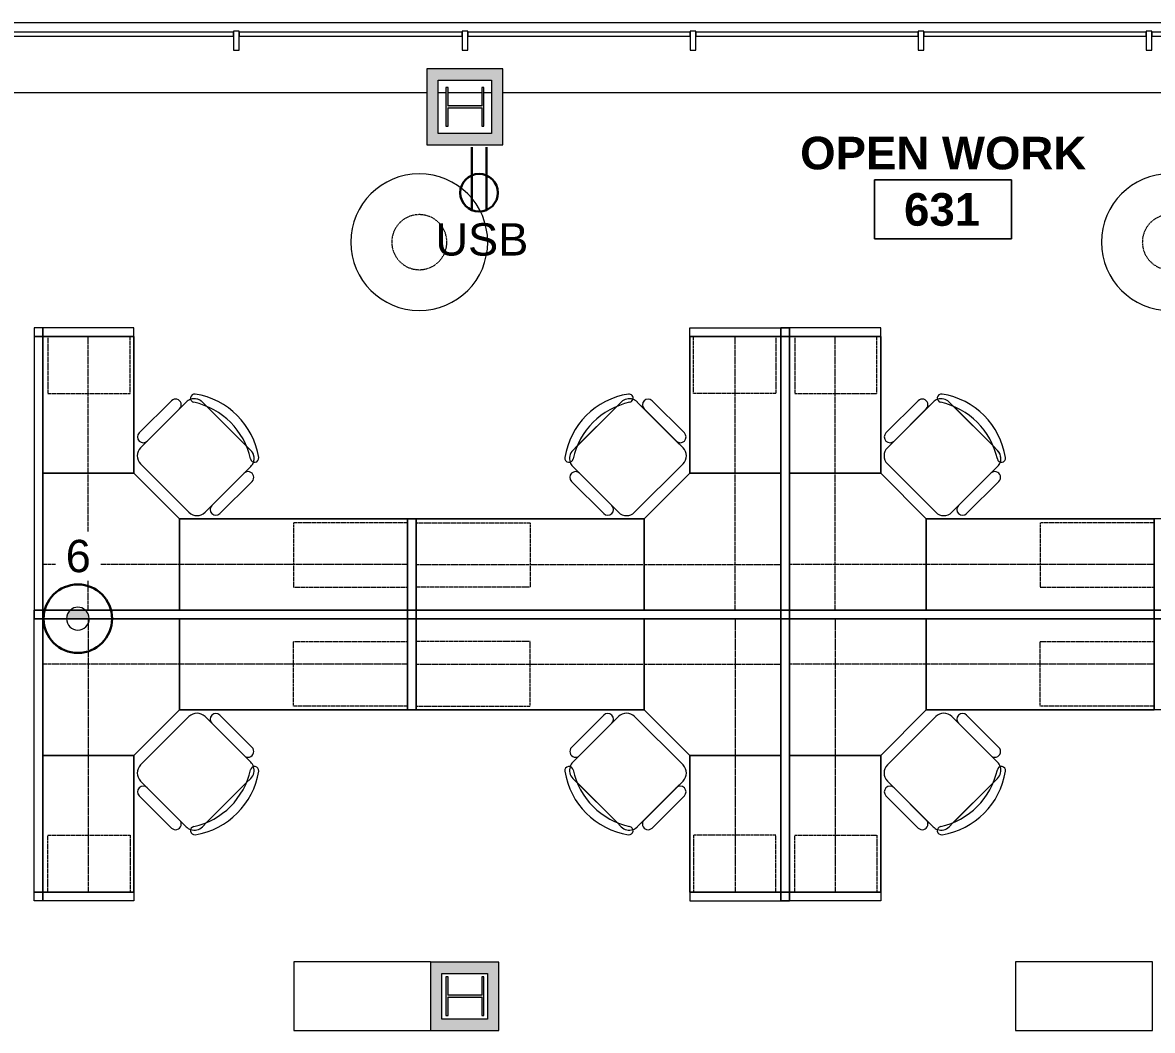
# Model space of a CAD drawing. Header units: inches. Extents: x -1180 to 2011, y -268 to 2143.
# Drawn here: x -893.9 to -596.6, y 1877.4 to 2142.6 of the extents above; entities that cross this region are included whole.
import ezdxf

# ---------------------------------------------------------------- set-up
doc = ezdxf.new("R2010")
doc.units = ezdxf.units.IN
doc.header["$MEASUREMENT"] = 0
for name, pattern in [('Hidden', [0.28125, 0.1875, -0.09375]), ('Hidden2', [0.140625, 0.09375, -0.046875]), ('Steelcase Hidden Line', [0.117188, 0.078125, -0.039062])]:
    doc.linetypes.add(name, pattern=pattern)
for name, color, linetype, lineweight in [('A-ANNO-NOTE', 131, 'Continuous', 13), ('A-AREA-IDEN', 2, 'Continuous', 9), ('A-DETL-GENF', 92, 'Continuous', 9), ('A-GLAZ-CURT', 52, 'Continuous', 9), ('A-GLAZ-CWMG', 51, 'Continuous', 13), ('A-WALL', 113, 'Continuous', 13), ('A-WALL-PATT', 111, 'Continuous', 13), ('E-ELEC-FIXT', 91, 'Continuous', 9), ('I-FURN', 30, 'Continuous', 9), ('I-FURN-PNLS', 30, 'Continuous', 9), ('I-WALL', 2, 'Continuous', 13), ('S-COLS', 52, 'Continuous', 13)]:
    doc.layers.add(name, color=color, linetype=linetype, lineweight=lineweight)
doc.styles.add('Swis721 Lt BT', font='swissl.ttf', dxfattribs={"height": 8.514638})
doc.styles.add('Swis721 Lt BT_B', font='', dxfattribs={"height": 8.583975})
doc.styles.get('Swis721 Lt BT_B').set_extended_font_data('Swis721 Lt BT', bold=True)

# ---------------------------------------------------------------- blocks, each defined once
blk = doc.blocks.new('HP-Bearing Pile-Column - HP10X57-5580024-6TH FLOOR POWER _ SIGNAL')
at = {"layer": 'S-COLS', "lineweight": 9}
blk.add_hatch(color=7, dxfattribs=at).paths.add_polyline_path([(-5.1, 5), (-5.1, 4.435), (-0.2825, 4.435), (-0.2825, -4.435), (-5.1, -4.435), (-5.1, -5), (5.1, -5), (5.1, -4.435), (0.2825, -4.435), (0.2825, 4.435), (5.1, 4.435), (5.1, 5), (-4.9623, 5)], flags=0)
at = {"layer": 'S-COLS', "color": 8, "lineweight": 20}
for p, q in [((5.1, 5), (-5.1, 5)), ((-5.1, 5), (-5.1, 4.435)), ((-5.1, 4.435), (-0.2825, 4.435)), ((-0.2825, 4.435), (-0.2825, -4.435)), ((0.2825, -4.435), (0.2825, 4.435)), ((0.2825, 4.435), (5.1, 4.435)), ((5.1, 4.435), (5.1, 5)), ((-0.2825, -4.435), (-5.1, -4.435)), ((-5.1, -4.435), (-5.1, -5)), ((-5.1, -5), (5.1, -5)), ((5.1, -4.435), (0.2825, -4.435)), ((5.1, -5), (5.1, -4.435))]:
    blk.add_line(p, q, dxfattribs=at)
blk = doc.blocks.new('System Panel - Glazed-4980337-6TH FLOOR POWER _ SIGNAL')
at = {"layer": 'A-GLAZ-CURT', "lineweight": 13}
for p, q in [((29.25, 1.75), (-29.25, 1.75)), ((-29.25, 1.75), (-29.25, 0.75)), ((-29.25, 0.75), (29.25, 0.75)), ((29.25, 0.75), (29.25, 1.75))]:
    blk.add_line(p, q, dxfattribs=at)
blk = doc.blocks.new('System Panel - Glazed-4980338-6TH FLOOR POWER _ SIGNAL')
at = {"layer": 'A-GLAZ-CURT', "lineweight": 13}
for p, q in [((29.34, 1.75), (-29.34, 1.75)), ((-29.34, 1.75), (-29.34, 0.75)), ((-29.34, 0.75), (29.34, 0.75)), ((29.34, 0.75), (29.34, 1.75))]:
    blk.add_line(p, q, dxfattribs=at)
blk = doc.blocks.new('Rectangular Mullion - 1_5_ x 2_5_ rectangular-4980335-6TH FLOOR POWER _ SIGNAL')
at = {"layer": 'A-GLAZ-CWMG', "lineweight": 20}
for p, q in [((-0.75, 3), (0.75, 3)), ((-0.75, -2), (-0.75, 3)), ((0.75, 3), (0.75, -2)), ((0.75, -2), (-0.75, -2))]:
    blk.add_line(p, q, dxfattribs=at)
blk = doc.blocks.new('F-Workstation - Generic Typical - F-Workstation - Generic Typical-V93-6TH FLOOR POWER _ SIGNAL')
at = {"layer": 'I-FURN'}
for p, q in [((25.76, -38.49), (38.49, -25.76)), ((38.49, -25.76), (25.76, -38.49)), ((25.76, -38.49), (38.49, -25.76)), ((42.73, -25.76), (54.75, -37.78)), ((44.5, -27.53), (42.73, -25.76)), ((42.73, -25.76), (44.5, -27.53)), ((46.62, -25.4), (55.1, -33.89)), ((55.1, -33.89), (46.62, -25.4)), ((46.62, -25.4), (55.1, -33.89)), ((44.5, -27.53), (52.98, -36.01)), ((52.98, -36.01), (44.5, -27.53)), ((52.98, -36.01), (44.5, -27.53)), ((44.5, -27.53), (52.98, -36.01)), ((54.75, -37.78), (52.98, -36.01)), ((52.98, -36.01), (54.75, -37.78)), ((37.78, -54.75), (25.76, -42.73)), ((25.76, -42.73), (27.53, -44.5)), ((27.53, -44.5), (25.76, -42.73)), ((36.01, -52.98), (27.53, -44.5)), ((27.53, -44.5), (36.01, -52.98)), ((27.53, -44.5), (36.01, -52.98)), ((36.01, -52.98), (27.53, -44.5)), ((53.65, -43.12), (43.12, -53.65)), ((43.2, -53.57), (53.57, -43.2)), ((53.57, -43.2), (43.2, -53.57)), ((53.57, -43.2), (54.75, -42.02)), ((54.75, -42.02), (53.57, -43.2)), ((33.89, -55.1), (25.4, -46.62)), ((25.4, -46.62), (33.89, -55.1)), ((33.89, -55.1), (25.4, -46.62)), ((36.01, -52.98), (37.78, -54.75)), ((37.78, -54.75), (36.01, -52.98)), ((42.02, -54.75), (43.2, -53.57)), ((43.2, -53.57), (42.02, -54.75))]:
    blk.add_line(p, q, dxfattribs=at)
for centre, radius, start, end in [((40.61, -27.88), 3, 45, 135), ((40.61, -27.88), 3, 45, 135), ((40.61, -27.88), 3, 45, 135), ((45.56, -26.46), 1.5, 45, 225), ((45.56, -26.46), 1.5, 45, 225), ((45.56, -26.46), 1.5, 45, 225), ((54.04, -34.95), 1.5, 225, 45), ((54.04, -34.95), 1.5, 225, 45), ((54.04, -34.95), 1.5, 225, 45), ((27.88, -40.61), 3, 135, 225), ((27.88, -40.61), 3, 135, 225), ((27.88, -40.61), 3, 135, 225), ((52.63, -39.9), 3, 18.7164, 45), ((52.63, -39.9), 3, 18.6047, 45), ((52.63, -39.9), 3, 18.6047, 45), ((35.53, -35.53), 19.64, 282.5758, 347.4242), ((35.53, -35.53), 19.64, 282.5758, 347.4242), ((35.53, -35.53), 19.64, 282.5758, 347.4242), ((37.07, -37.07), 20, 278.8255, 351.1745), ((37.07, -37.07), 20, 278.8255, 351.1745), ((37.07, -37.07), 20, 278.8255, 351.1745), ((55.77, -39.97), 1.08, 351.1745, 171.1745), ((55.77, -39.97), 1.08, 351.1745, 171.1745), ((55.77, -39.97), 1.08, 351.1745, 171.1745), ((52.63, -39.9), 3, 315, 18.6047), ((52.63, -39.9), 3, 315, 18.6047), ((26.46, -45.56), 1.5, 45, 225), ((26.46, -45.56), 1.5, 45, 225), ((26.46, -45.56), 1.5, 45, 225), ((34.95, -54.04), 1.5, 225, 45), ((34.95, -54.04), 1.5, 225, 45), ((34.95, -54.04), 1.5, 225, 45), ((39.9, -52.63), 3, 225, 251.2836), ((39.9, -52.63), 3, 225, 251.3953), ((39.9, -52.63), 3, 225, 251.3953), ((39.97, -55.77), 1.08, 98.8255, 278.8255), ((39.97, -55.77), 1.08, 98.8255, 278.8255), ((39.97, -55.77), 1.08, 98.8255, 278.8255), ((39.9, -52.63), 3, 251.3953, 315), ((39.9, -52.63), 3, 251.3953, 315)]:
    blk.add_arc(centre, radius, start, end, dxfattribs=at)
at = {"layer": 'I-FURN-PNLS'}
for p, q in [((-2.25, 2.25), (-2.25, 0)), ((0, 2.25), (-2.25, 2.25)), ((-2.25, 0), (0, 0)), ((0, 0), (-2.25, 0)), ((-2.25, 0), (-2.25, -96)), ((0, 0), (0, 2.25)), ((72, 2.25), (0, 2.25)), ((0, 2.25), (0, 0)), ((0, 0), (72, 0)), ((0, -96), (0, 0)), ((0, 0), (0, -36)), ((36, 0), (0, 0)), ((0, 0), (0, -36)), ((36, 0), (0, 0)), ((0, 0), (36, 0)), ((0, -36), (0, 0)), ((72, 0), (36, 0)), ((36, 0), (36, -24)), ((36, -24), (36, 0)), ((36, -24), (36, 0)), ((36, 0), (36, -24)), ((72, 0), (36, 0)), ((36, 0), (36, -24)), ((36, -24), (36, 0)), ((36, 0), (72, 0)), ((72, 2.25), (72, 0)), ((74.25, 2.25), (72, 2.25)), ((72, 0), (72, 2.25)), ((72, -24), (72, 0)), ((72, 0), (74.25, 0)), ((74.25, 0), (72, 0)), ((72, 0), (72, -24)), ((72, -24), (72, 0)), ((72, 0), (72, -24)), ((74.25, 0), (74.25, 2.25)), ((74.25, -24), (74.25, 0)), ((24, -36), (36, -24)), ((24, -36), (36, -24)), ((36, -24), (24, -36)), ((36, -24), (72, -24)), ((36, -24), (72, -24)), ((72, -24), (36, -24)), ((57, -24), (72, -24)), ((72, -24), (74.25, -24)), ((24, -36), (0, -36)), ((0, -36), (0, -96)), ((0, -36), (24, -36)), ((0, -36), (24, -36)), ((24, -36), (0, -36)), ((24, -36), (0, -36)), ((0, -36), (0, -96)), ((0, -96), (0, -36)), ((0, -36), (24, -36)), ((24, -96), (24, -36)), ((24, -96), (24, -36)), ((24, -36), (24, -96)), ((24, -96), (24, -66)), ((-2.25, -96), (-2.25, -98.25)), ((0, -96), (-2.25, -96)), ((-2.25, -96), (0, -96)), ((0, -96), (24, -96)), ((0, -98.25), (0, -96)), ((24, -96), (0, -96)), ((0, -96), (0, -98.25)), ((0, -96), (24, -96)), ((24, -96), (0, -96)), ((24, -98.25), (24, -96)), ((-2.25, -98.25), (0, -98.25)), ((0, -98.25), (24, -98.25))]:
    blk.add_line(p, q, dxfattribs=at)
at = {"layer": 'I-FURN-PNLS', "linetype": 'Hidden'}
for p, q in [((12, -96), (12, 0)), ((0, -12), (72, -12))]:
    blk.add_line(p, q, dxfattribs=at)
at = {"layer": 'I-FURN-PNLS', "linetype": 'Hidden2'}
for p, q in [((57, -1.37), (57, -23)), ((72, -1.37), (57, -1.37)), ((72, -23), (72, -1.37)), ((57, -23), (72, -23)), ((23, -66), (6, -66)), ((6, -66), (6, -96)), ((23, -96), (23, -66)), ((6, -96), (23, -96))]:
    blk.add_line(p, q, dxfattribs=at)
blk = doc.blocks.new('F-Workstation - Generic Typical - F-Workstation - Generic Typical-V96-6TH FLOOR POWER _ SIGNAL')
at = {"layer": 'I-FURN'}
for p, q in [((33.89, 55.1), (25.4, 46.62)), ((33.89, 55.1), (25.4, 46.62)), ((25.4, 46.62), (33.89, 55.1)), ((37.78, 54.75), (25.76, 42.73)), ((37.78, 54.75), (36.01, 52.98)), ((36.01, 52.98), (37.78, 54.75)), ((43.2, 53.57), (42.02, 54.75)), ((42.02, 54.75), (43.2, 53.57)), ((53.65, 43.12), (43.12, 53.65)), ((53.57, 43.2), (43.2, 53.57)), ((43.2, 53.57), (53.57, 43.2)), ((27.53, 44.5), (36.01, 52.98)), ((36.01, 52.98), (27.53, 44.5)), ((36.01, 52.98), (27.53, 44.5)), ((27.53, 44.5), (36.01, 52.98)), ((27.53, 44.5), (25.76, 42.73)), ((25.76, 42.73), (27.53, 44.5)), ((54.75, 42.02), (53.57, 43.2)), ((53.57, 43.2), (54.75, 42.02)), ((25.76, 38.49), (38.49, 25.76)), ((25.76, 38.49), (38.49, 25.76)), ((38.49, 25.76), (25.76, 38.49)), ((42.73, 25.76), (54.75, 37.78)), ((52.98, 36.01), (44.5, 27.53)), ((44.5, 27.53), (52.98, 36.01)), ((44.5, 27.53), (52.98, 36.01)), ((52.98, 36.01), (44.5, 27.53)), ((52.98, 36.01), (54.75, 37.78)), ((54.75, 37.78), (52.98, 36.01)), ((46.62, 25.4), (55.1, 33.89)), ((46.62, 25.4), (55.1, 33.89)), ((55.1, 33.89), (46.62, 25.4)), ((42.73, 25.76), (44.5, 27.53)), ((44.5, 27.53), (42.73, 25.76))]:
    blk.add_line(p, q, dxfattribs=at)
for centre, radius, start, end in [((39.97, 55.77), 1.08, 81.1745, 261.1745), ((39.97, 55.77), 1.08, 81.1745, 261.1745), ((39.97, 55.77), 1.08, 81.1745, 261.1745), ((37.07, 37.07), 20, 8.8255, 81.1745), ((37.07, 37.07), 20, 8.8255, 81.1745), ((37.07, 37.07), 20, 8.8255, 81.1745), ((34.95, 54.04), 1.5, 315, 135), ((34.95, 54.04), 1.5, 315, 135), ((34.95, 54.04), 1.5, 315, 135), ((39.9, 52.63), 3, 108.7164, 135), ((39.9, 52.63), 3, 108.6047, 135), ((39.9, 52.63), 3, 108.6047, 135), ((39.9, 52.63), 3, 45, 108.6047), ((39.9, 52.63), 3, 45, 108.6047), ((35.53, 35.53), 19.64, 12.5758, 77.4242), ((35.53, 35.53), 19.64, 12.5758, 77.4242), ((35.53, 35.53), 19.64, 12.5758, 77.4242), ((26.46, 45.56), 1.5, 135, 315), ((26.46, 45.56), 1.5, 135, 315), ((26.46, 45.56), 1.5, 135, 315), ((27.88, 40.61), 3, 135, 225), ((27.88, 40.61), 3, 135, 225), ((27.88, 40.61), 3, 135, 225), ((52.63, 39.9), 3, 341.3953, 45), ((52.63, 39.9), 3, 341.3953, 45), ((55.77, 39.97), 1.08, 188.8255, 8.8255), ((55.77, 39.97), 1.08, 188.8255, 8.8255), ((55.77, 39.97), 1.08, 188.8255, 8.8255), ((52.63, 39.9), 3, 315, 341.2836), ((52.63, 39.9), 3, 315, 341.3953), ((52.63, 39.9), 3, 315, 341.3953), ((54.04, 34.95), 1.5, 315, 135), ((54.04, 34.95), 1.5, 315, 135), ((54.04, 34.95), 1.5, 315, 135), ((45.56, 26.46), 1.5, 135, 315), ((45.56, 26.46), 1.5, 135, 315), ((45.56, 26.46), 1.5, 135, 315), ((40.61, 27.88), 3, 225, 315), ((40.61, 27.88), 3, 225, 315), ((40.61, 27.88), 3, 225, 315)]:
    blk.add_arc(centre, radius, start, end, dxfattribs=at)
at = {"layer": 'I-FURN-PNLS'}
for p, q in [((-2.25, 96), (-2.25, 98.25)), ((-2.25, 98.25), (0, 98.25)), ((0, 98.25), (0, 96)), ((0, 96), (0, 98.25)), ((0, 98.25), (24, 98.25)), ((24, 98.25), (24, 96)), ((0, 96), (-2.25, 96)), ((-2.25, 96), (0, 96)), ((-2.25, 0), (-2.25, 96)), ((0, 36), (0, 96)), ((0, 96), (24, 96)), ((0, 96), (0, 0)), ((24, 96), (0, 96)), ((24, 96), (0, 96)), ((0, 96), (0, 36)), ((0, 36), (0, 96)), ((0, 96), (24, 96)), ((24, 96), (24, 36)), ((24, 96), (24, 66)), ((24, 36), (24, 96)), ((24, 96), (24, 36)), ((24, 36), (0, 36)), ((0, 0), (0, 36)), ((0, 36), (24, 36)), ((24, 36), (0, 36)), ((0, 36), (0, 0)), ((0, 0), (0, 36)), ((0, 36), (24, 36)), ((0, 36), (24, 36)), ((24, 36), (0, 36)), ((24, 36), (36, 24)), ((36, 24), (24, 36)), ((24, 36), (36, 24)), ((36, 0), (36, 24)), ((36, 24), (72, 24)), ((36, 24), (36, 0)), ((36, 0), (36, 24)), ((36, 24), (36, 0)), ((72, 24), (36, 24)), ((36, 24), (36, 0)), ((36, 0), (36, 24)), ((36, 24), (72, 24)), ((57, 24), (72, 24)), ((72, 24), (72, 0)), ((72, 24), (74.25, 24)), ((72, 0), (72, 24)), ((72, 0), (72, 24)), ((72, 24), (72, 0)), ((74.25, 24), (74.25, 0)), ((-2.25, -2.25), (-2.25, 0)), ((-2.25, 0), (0, 0)), ((0, 0), (-2.25, 0)), ((0, -2.25), (-2.25, -2.25)), ((0, 0), (0, -2.25)), ((0, -2.25), (0, 0)), ((0, 0), (72, 0)), ((36, 0), (0, 0)), ((0, 0), (36, 0)), ((36, 0), (0, 0)), ((72, -2.25), (0, -2.25)), ((72, 0), (36, 0)), ((36, 0), (72, 0)), ((72, 0), (36, 0)), ((72, -2.25), (72, 0)), ((72, 0), (74.25, 0)), ((72, 0), (72, -2.25)), ((74.25, 0), (72, 0)), ((74.25, -2.25), (72, -2.25)), ((74.25, 0), (74.25, -2.25))]:
    blk.add_line(p, q, dxfattribs=at)
at = {"layer": 'I-FURN-PNLS', "linetype": 'Hidden2'}
for p, q in [((6, 96), (23, 96)), ((6, 66), (6, 96)), ((23, 96), (23, 66)), ((23, 66), (6, 66)), ((57, 1.37), (57, 23)), ((57, 23), (72, 23)), ((72, 23), (72, 1.37)), ((72, 1.37), (57, 1.37))]:
    blk.add_line(p, q, dxfattribs=at)
at = {"layer": 'I-FURN-PNLS', "linetype": 'Hidden'}
for p, q in [((12, 96), (12, 0)), ((0, 12), (72, 12))]:
    blk.add_line(p, q, dxfattribs=at)
blk = doc.blocks.new('F-Workstation - Generic Typical - F-Workstation - Generic Typical-V104-6TH FLOOR POWER _ SIGNAL')
at = {"layer": 'I-FURN'}
for p, q in [((25.76, -38.49), (38.49, -25.76)), ((38.49, -25.76), (25.76, -38.49)), ((25.76, -38.49), (38.49, -25.76)), ((42.73, -25.76), (54.75, -37.78)), ((44.5, -27.53), (42.73, -25.76)), ((42.73, -25.76), (44.5, -27.53)), ((46.62, -25.4), (55.1, -33.89)), ((55.1, -33.89), (46.62, -25.4)), ((46.62, -25.4), (55.1, -33.89)), ((44.5, -27.53), (52.98, -36.01)), ((52.98, -36.01), (44.5, -27.53)), ((52.98, -36.01), (44.5, -27.53)), ((44.5, -27.53), (52.98, -36.01)), ((54.75, -37.78), (52.98, -36.01)), ((52.98, -36.01), (54.75, -37.78)), ((37.78, -54.75), (25.76, -42.73)), ((25.76, -42.73), (27.53, -44.5)), ((27.53, -44.5), (25.76, -42.73)), ((36.01, -52.98), (27.53, -44.5)), ((27.53, -44.5), (36.01, -52.98)), ((27.53, -44.5), (36.01, -52.98)), ((36.01, -52.98), (27.53, -44.5)), ((53.65, -43.12), (43.12, -53.65)), ((43.2, -53.57), (53.57, -43.2)), ((53.57, -43.2), (43.2, -53.57)), ((53.57, -43.2), (54.75, -42.02)), ((54.75, -42.02), (53.57, -43.2)), ((33.89, -55.1), (25.4, -46.62)), ((25.4, -46.62), (33.89, -55.1)), ((33.89, -55.1), (25.4, -46.62)), ((36.01, -52.98), (37.78, -54.75)), ((37.78, -54.75), (36.01, -52.98)), ((42.02, -54.75), (43.2, -53.57)), ((43.2, -53.57), (42.02, -54.75))]:
    blk.add_line(p, q, dxfattribs=at)
for centre, radius, start, end in [((40.61, -27.88), 3, 45, 135), ((40.61, -27.88), 3, 45, 135), ((40.61, -27.88), 3, 45, 135), ((45.56, -26.46), 1.5, 45, 225), ((45.56, -26.46), 1.5, 45, 225), ((45.56, -26.46), 1.5, 45, 225), ((54.04, -34.95), 1.5, 225, 45), ((54.04, -34.95), 1.5, 225, 45), ((54.04, -34.95), 1.5, 225, 45), ((27.88, -40.61), 3, 135, 225), ((27.88, -40.61), 3, 135, 225), ((27.88, -40.61), 3, 135, 225), ((52.63, -39.9), 3, 18.7164, 45), ((52.63, -39.9), 3, 18.6047, 45), ((52.63, -39.9), 3, 18.6047, 45), ((35.53, -35.53), 19.64, 282.5758, 347.4242), ((35.53, -35.53), 19.64, 282.5758, 347.4242), ((35.53, -35.53), 19.64, 282.5758, 347.4242), ((37.07, -37.07), 20, 278.8255, 351.1745), ((37.07, -37.07), 20, 278.8255, 351.1745), ((37.07, -37.07), 20, 278.8255, 351.1745), ((55.77, -39.97), 1.08, 351.1745, 171.1745), ((55.77, -39.97), 1.08, 351.1745, 171.1745), ((55.77, -39.97), 1.08, 351.1745, 171.1745), ((52.63, -39.9), 3, 315, 18.6047), ((52.63, -39.9), 3, 315, 18.6047), ((26.46, -45.56), 1.5, 45, 225), ((26.46, -45.56), 1.5, 45, 225), ((26.46, -45.56), 1.5, 45, 225), ((34.95, -54.04), 1.5, 225, 45), ((34.95, -54.04), 1.5, 225, 45), ((34.95, -54.04), 1.5, 225, 45), ((39.9, -52.63), 3, 225, 251.2836), ((39.9, -52.63), 3, 225, 251.3953), ((39.9, -52.63), 3, 225, 251.3953), ((39.97, -55.77), 1.08, 98.8255, 278.8255), ((39.97, -55.77), 1.08, 98.8255, 278.8255), ((39.97, -55.77), 1.08, 98.8255, 278.8255), ((39.9, -52.63), 3, 251.3953, 315), ((39.9, -52.63), 3, 251.3953, 255), ((39.9, -52.63), 3, 255, 270), ((39.9, -52.63), 3, 270, 315)]:
    blk.add_arc(centre, radius, start, end, dxfattribs=at)
at = {"layer": 'I-FURN-PNLS'}
for p, q in [((-2.25, 2.25), (-2.25, 0)), ((0, 2.25), (-2.25, 2.25)), ((-2.25, 0), (0, 0)), ((0, 0), (-2.25, 0)), ((-2.25, 0), (-2.25, -96)), ((0, 0), (0, 2.25)), ((72, 2.25), (0, 2.25)), ((0, 2.25), (0, 0)), ((0, 0), (72, 0)), ((0, -96), (0, 0)), ((0, 0), (0, -36)), ((36, 0), (0, 0)), ((0, 0), (0, -36)), ((36, 0), (0, 0)), ((0, 0), (36, 0)), ((0, -36), (0, 0)), ((72, 0), (36, 0)), ((36, 0), (36, -24)), ((36, -24), (36, 0)), ((36, -24), (36, 0)), ((36, 0), (36, -24)), ((72, 0), (36, 0)), ((36, 0), (36, -24)), ((36, -24), (36, 0)), ((36, 0), (72, 0)), ((72, 2.25), (72, 0)), ((74.25, 2.25), (72, 2.25)), ((72, 0), (72, 2.25)), ((72, -24), (72, 0)), ((72, 0), (74.25, 0)), ((74.25, 0), (72, 0)), ((72, 0), (72, -24)), ((72, -24), (72, 0)), ((72, 0), (72, -24)), ((74.25, 0), (74.25, 2.25)), ((74.25, -24), (74.25, 0)), ((24, -36), (36, -24)), ((24, -36), (36, -24)), ((36, -24), (24, -36)), ((36, -24), (72, -24)), ((36, -24), (72, -24)), ((72, -24), (36, -24)), ((57, -24), (72, -24)), ((72, -24), (74.25, -24)), ((24, -36), (0, -36)), ((0, -36), (0, -96)), ((0, -36), (24, -36)), ((0, -36), (24, -36)), ((24, -36), (0, -36)), ((24, -36), (0, -36)), ((0, -36), (0, -96)), ((0, -96), (0, -36)), ((0, -36), (24, -36)), ((24, -96), (24, -36)), ((24, -96), (24, -36)), ((24, -36), (24, -96)), ((24, -96), (24, -66)), ((-2.25, -96), (-2.25, -98.25)), ((0, -96), (-2.25, -96)), ((-2.25, -96), (0, -96)), ((0, -96), (24, -96)), ((0, -98.25), (0, -96)), ((24, -96), (0, -96)), ((0, -96), (0, -98.25)), ((0, -96), (24, -96)), ((24, -96), (0, -96)), ((24, -98.25), (24, -96)), ((-2.25, -98.25), (0, -98.25)), ((0, -98.25), (24, -98.25))]:
    blk.add_line(p, q, dxfattribs=at)
at = {"layer": 'I-FURN-PNLS', "linetype": 'Hidden'}
for p, q in [((12, -96), (12, 0)), ((0, -12), (72, -12))]:
    blk.add_line(p, q, dxfattribs=at)
at = {"layer": 'I-FURN-PNLS', "linetype": 'Hidden2'}
for p, q in [((57, -1.37), (57, -23)), ((72, -1.37), (57, -1.37)), ((72, -23), (72, -1.37)), ((57, -23), (72, -23)), ((23, -66), (6, -66)), ((6, -66), (6, -96)), ((23, -96), (23, -66)), ((6, -96), (23, -96))]:
    blk.add_line(p, q, dxfattribs=at)
blk = doc.blocks.new('F-Workstation - Generic Typical - F-Workstation - Generic Typical-V105-6TH FLOOR POWER _ SIGNAL')
at = {"layer": 'I-FURN'}
for p, q in [((33.89, 55.1), (25.4, 46.62)), ((33.89, 55.1), (25.4, 46.62)), ((25.4, 46.62), (33.89, 55.1)), ((37.78, 54.75), (25.76, 42.73)), ((37.78, 54.75), (36.01, 52.98)), ((36.01, 52.98), (37.78, 54.75)), ((43.2, 53.57), (42.02, 54.75)), ((42.02, 54.75), (43.2, 53.57)), ((53.65, 43.12), (43.12, 53.65)), ((53.57, 43.2), (43.2, 53.57)), ((43.2, 53.57), (53.57, 43.2)), ((27.53, 44.5), (36.01, 52.98)), ((36.01, 52.98), (27.53, 44.5)), ((36.01, 52.98), (27.53, 44.5)), ((27.53, 44.5), (36.01, 52.98)), ((27.53, 44.5), (25.76, 42.73)), ((25.76, 42.73), (27.53, 44.5)), ((54.75, 42.02), (53.57, 43.2)), ((53.57, 43.2), (54.75, 42.02)), ((25.76, 38.49), (38.49, 25.76)), ((25.76, 38.49), (38.49, 25.76)), ((38.49, 25.76), (25.76, 38.49)), ((42.73, 25.76), (54.75, 37.78)), ((52.98, 36.01), (44.5, 27.53)), ((44.5, 27.53), (52.98, 36.01)), ((44.5, 27.53), (52.98, 36.01)), ((52.98, 36.01), (44.5, 27.53)), ((52.98, 36.01), (54.75, 37.78)), ((54.75, 37.78), (52.98, 36.01)), ((46.62, 25.4), (55.1, 33.89)), ((46.62, 25.4), (55.1, 33.89)), ((55.1, 33.89), (46.62, 25.4)), ((42.73, 25.76), (44.5, 27.53)), ((44.5, 27.53), (42.73, 25.76))]:
    blk.add_line(p, q, dxfattribs=at)
for centre, radius, start, end in [((39.97, 55.77), 1.08, 81.1745, 261.1745), ((39.97, 55.77), 1.08, 81.1745, 261.1745), ((39.97, 55.77), 1.08, 81.1745, 261.1745), ((37.07, 37.07), 20, 8.8255, 81.1745), ((37.07, 37.07), 20, 8.8255, 81.1745), ((37.07, 37.07), 20, 8.8255, 81.1745), ((34.95, 54.04), 1.5, 315, 135), ((34.95, 54.04), 1.5, 315, 135), ((34.95, 54.04), 1.5, 315, 135), ((39.9, 52.63), 3, 108.7164, 135), ((39.9, 52.63), 3, 108.6047, 135), ((39.9, 52.63), 3, 108.6047, 135), ((39.9, 52.63), 3, 45, 108.6047), ((39.9, 52.63), 3, 45, 108.6047), ((35.53, 35.53), 19.64, 12.5758, 77.4242), ((35.53, 35.53), 19.64, 12.5758, 77.4242), ((35.53, 35.53), 19.64, 12.5758, 77.4242), ((26.46, 45.56), 1.5, 135, 315), ((26.46, 45.56), 1.5, 135, 315), ((26.46, 45.56), 1.5, 135, 315), ((27.88, 40.61), 3, 135, 225), ((27.88, 40.61), 3, 135, 225), ((27.88, 40.61), 3, 135, 225), ((52.63, 39.9), 3, 341.3953, 45), ((52.63, 39.9), 3, 341.3953, 45), ((55.77, 39.97), 1.08, 188.8255, 8.8255), ((55.77, 39.97), 1.08, 188.8255, 8.8255), ((55.77, 39.97), 1.08, 188.8255, 8.8255), ((52.63, 39.9), 3, 315, 341.2836), ((52.63, 39.9), 3, 315, 341.3953), ((52.63, 39.9), 3, 315, 341.3953), ((54.04, 34.95), 1.5, 315, 135), ((54.04, 34.95), 1.5, 315, 135), ((54.04, 34.95), 1.5, 315, 135), ((45.56, 26.46), 1.5, 135, 315), ((45.56, 26.46), 1.5, 135, 315), ((45.56, 26.46), 1.5, 135, 315), ((40.61, 27.88), 3, 225, 315), ((40.61, 27.88), 3, 225, 315), ((40.61, 27.88), 3, 225, 315)]:
    blk.add_arc(centre, radius, start, end, dxfattribs=at)
at = {"layer": 'I-FURN-PNLS'}
for p, q in [((-2.25, 96), (-2.25, 98.25)), ((-2.25, 98.25), (0, 98.25)), ((0, 98.25), (0, 96)), ((0, 96), (0, 98.25)), ((0, 98.25), (24, 98.25)), ((24, 98.25), (24, 96)), ((0, 96), (-2.25, 96)), ((-2.25, 96), (0, 96)), ((-2.25, 0), (-2.25, 96)), ((0, 36), (0, 96)), ((0, 96), (24, 96)), ((0, 96), (0, 0)), ((24, 96), (0, 96)), ((24, 96), (0, 96)), ((0, 96), (0, 36)), ((0, 36), (0, 96)), ((0, 96), (24, 96)), ((24, 96), (24, 36)), ((24, 96), (24, 66)), ((24, 36), (24, 96)), ((24, 96), (24, 36)), ((24, 36), (0, 36)), ((0, 0), (0, 36)), ((0, 36), (24, 36)), ((24, 36), (0, 36)), ((0, 36), (0, 0)), ((0, 0), (0, 36)), ((0, 36), (24, 36)), ((0, 36), (24, 36)), ((24, 36), (0, 36)), ((24, 36), (36, 24)), ((36, 24), (24, 36)), ((24, 36), (36, 24)), ((36, 0), (36, 24)), ((36, 24), (72, 24)), ((36, 24), (36, 0)), ((36, 0), (36, 24)), ((36, 24), (36, 0)), ((72, 24), (36, 24)), ((36, 24), (36, 0)), ((36, 0), (36, 24)), ((36, 24), (72, 24)), ((57, 24), (72, 24)), ((72, 24), (72, 0)), ((72, 24), (74.25, 24)), ((72, 0), (72, 24)), ((72, 0), (72, 24)), ((72, 24), (72, 0)), ((74.25, 24), (74.25, 0)), ((-2.25, -2.25), (-2.25, 0)), ((-2.25, 0), (0, 0)), ((0, 0), (-2.25, 0)), ((0, -2.25), (-2.25, -2.25)), ((0, 0), (0, -2.25)), ((0, -2.25), (0, 0)), ((0, 0), (72, 0)), ((36, 0), (0, 0)), ((0, 0), (36, 0)), ((36, 0), (0, 0)), ((72, -2.25), (0, -2.25)), ((72, 0), (36, 0)), ((36, 0), (72, 0)), ((72, 0), (36, 0)), ((72, -2.25), (72, 0)), ((72, 0), (74.25, 0)), ((72, 0), (72, -2.25)), ((74.25, 0), (72, 0)), ((74.25, -2.25), (72, -2.25)), ((74.25, 0), (74.25, -2.25))]:
    blk.add_line(p, q, dxfattribs=at)
at = {"layer": 'I-FURN-PNLS', "linetype": 'Hidden2'}
for p, q in [((6, 96), (23, 96)), ((6, 66), (6, 96)), ((23, 96), (23, 66)), ((23, 66), (6, 66)), ((57, 1.37), (57, 23)), ((57, 23), (72, 23)), ((72, 23), (72, 1.37)), ((72, 1.37), (57, 1.37))]:
    blk.add_line(p, q, dxfattribs=at)
at = {"layer": 'I-FURN-PNLS', "linetype": 'Hidden'}
for p, q in [((12, 96), (12, 0)), ((0, 12), (72, 12))]:
    blk.add_line(p, q, dxfattribs=at)
blk = doc.blocks.new('F-Workstation - Generic Typical - F-Workstation - Generic Typical-V106-6TH FLOOR POWER _ SIGNAL')
at = {"layer": 'I-FURN'}
for p, q in [((25.76, -38.49), (38.49, -25.76)), ((38.49, -25.76), (25.76, -38.49)), ((25.76, -38.49), (38.49, -25.76)), ((42.73, -25.76), (54.75, -37.78)), ((44.5, -27.53), (42.73, -25.76)), ((42.73, -25.76), (44.5, -27.53)), ((46.62, -25.4), (55.1, -33.89)), ((55.1, -33.89), (46.62, -25.4)), ((46.62, -25.4), (55.1, -33.89)), ((44.5, -27.53), (52.98, -36.01)), ((52.98, -36.01), (44.5, -27.53)), ((52.98, -36.01), (44.5, -27.53)), ((44.5, -27.53), (52.98, -36.01)), ((54.75, -37.78), (52.98, -36.01)), ((52.98, -36.01), (54.75, -37.78)), ((37.78, -54.75), (25.76, -42.73)), ((25.76, -42.73), (27.53, -44.5)), ((27.53, -44.5), (25.76, -42.73)), ((36.01, -52.98), (27.53, -44.5)), ((27.53, -44.5), (36.01, -52.98)), ((27.53, -44.5), (36.01, -52.98)), ((36.01, -52.98), (27.53, -44.5)), ((53.65, -43.12), (43.12, -53.65)), ((43.2, -53.57), (53.57, -43.2)), ((53.57, -43.2), (43.2, -53.57)), ((53.57, -43.2), (54.75, -42.02)), ((54.75, -42.02), (53.57, -43.2)), ((33.89, -55.1), (25.4, -46.62)), ((25.4, -46.62), (33.89, -55.1)), ((33.89, -55.1), (25.4, -46.62)), ((36.01, -52.98), (37.78, -54.75)), ((37.78, -54.75), (36.01, -52.98)), ((42.02, -54.75), (43.2, -53.57)), ((43.2, -53.57), (42.02, -54.75))]:
    blk.add_line(p, q, dxfattribs=at)
for centre, radius, start, end in [((40.61, -27.88), 3, 45, 135), ((40.61, -27.88), 3, 45, 135), ((40.61, -27.88), 3, 45, 135), ((45.56, -26.46), 1.5, 45, 225), ((45.56, -26.46), 1.5, 45, 225), ((45.56, -26.46), 1.5, 45, 225), ((54.04, -34.95), 1.5, 225, 45), ((54.04, -34.95), 1.5, 225, 45), ((54.04, -34.95), 1.5, 225, 45), ((27.88, -40.61), 3, 135, 225), ((27.88, -40.61), 3, 135, 225), ((27.88, -40.61), 3, 135, 225), ((52.63, -39.9), 3, 18.7164, 45), ((52.63, -39.9), 3, 18.6047, 45), ((52.63, -39.9), 3, 18.6047, 45), ((35.53, -35.53), 19.64, 282.5758, 347.4242), ((35.53, -35.53), 19.64, 282.5758, 347.4242), ((35.53, -35.53), 19.64, 282.5758, 347.4242), ((37.07, -37.07), 20, 278.8255, 351.1745), ((37.07, -37.07), 20, 278.8255, 351.1745), ((37.07, -37.07), 20, 278.8255, 351.1745), ((55.77, -39.97), 1.08, 351.1745, 171.1745), ((55.77, -39.97), 1.08, 351.1745, 171.1745), ((55.77, -39.97), 1.08, 351.1745, 171.1745), ((52.63, -39.9), 3, 315, 18.6047), ((52.63, -39.9), 3, 315, 330), ((52.63, -39.9), 3, 330, 18.6047), ((26.46, -45.56), 1.5, 45, 225), ((26.46, -45.56), 1.5, 45, 225), ((26.46, -45.56), 1.5, 45, 225), ((34.95, -54.04), 1.5, 225, 45), ((34.95, -54.04), 1.5, 225, 45), ((34.95, -54.04), 1.5, 225, 45), ((39.9, -52.63), 3, 225, 251.2836), ((39.9, -52.63), 3, 225, 251.3953), ((39.9, -52.63), 3, 225, 251.3953), ((39.97, -55.77), 1.08, 98.8255, 278.8255), ((39.97, -55.77), 1.08, 98.8255, 278.8255), ((39.97, -55.77), 1.08, 98.8255, 278.8255), ((39.9, -52.63), 3, 251.3953, 315), ((39.9, -52.63), 3, 251.3953, 255), ((39.9, -52.63), 3, 255, 300), ((39.9, -52.63), 3, 300, 315)]:
    blk.add_arc(centre, radius, start, end, dxfattribs=at)
at = {"layer": 'I-FURN-PNLS'}
for p, q in [((-2.25, 2.25), (-2.25, 0)), ((0, 2.25), (-2.25, 2.25)), ((-2.25, 0), (0, 0)), ((0, 0), (-2.25, 0)), ((-2.25, 0), (-2.25, -96)), ((0, 0), (0, 2.25)), ((72, 2.25), (0, 2.25)), ((0, 2.25), (0, 0)), ((0, 0), (72, 0)), ((0, -96), (0, 0)), ((0, 0), (0, -36)), ((36, 0), (0, 0)), ((0, 0), (0, -36)), ((36, 0), (0, 0)), ((0, 0), (36, 0)), ((0, -36), (0, 0)), ((72, 0), (36, 0)), ((36, 0), (36, -24)), ((36, -24), (36, 0)), ((36, -24), (36, 0)), ((36, 0), (36, -24)), ((72, 0), (36, 0)), ((36, 0), (36, -24)), ((36, -24), (36, 0)), ((36, 0), (72, 0)), ((72, 2.25), (72, 0)), ((74.25, 2.25), (72, 2.25)), ((72, 0), (72, 2.25)), ((72, -24), (72, 0)), ((72, 0), (74.25, 0)), ((74.25, 0), (72, 0)), ((72, 0), (72, -24)), ((72, -24), (72, 0)), ((72, 0), (72, -24)), ((74.25, 0), (74.25, 2.25)), ((74.25, -24), (74.25, 0)), ((24, -36), (36, -24)), ((24, -36), (36, -24)), ((36, -24), (24, -36)), ((36, -24), (72, -24)), ((36, -24), (72, -24)), ((72, -24), (36, -24)), ((57, -24), (72, -24)), ((72, -24), (74.25, -24)), ((24, -36), (0, -36)), ((0, -36), (0, -96)), ((0, -36), (24, -36)), ((0, -36), (24, -36)), ((24, -36), (0, -36)), ((24, -36), (0, -36)), ((0, -36), (0, -96)), ((0, -96), (0, -36)), ((0, -36), (24, -36)), ((24, -96), (24, -36)), ((24, -96), (24, -36)), ((24, -36), (24, -96)), ((24, -96), (24, -66)), ((-2.25, -96), (-2.25, -98.25)), ((0, -96), (-2.25, -96)), ((-2.25, -96), (0, -96)), ((0, -96), (24, -96)), ((0, -98.25), (0, -96)), ((24, -96), (0, -96)), ((0, -96), (0, -98.25)), ((0, -96), (24, -96)), ((24, -96), (0, -96)), ((24, -98.25), (24, -96)), ((-2.25, -98.25), (0, -98.25)), ((0, -98.25), (24, -98.25))]:
    blk.add_line(p, q, dxfattribs=at)
at = {"layer": 'I-FURN-PNLS', "linetype": 'Hidden'}
for p, q in [((12, -96), (12, 0)), ((0, -12), (72, -12))]:
    blk.add_line(p, q, dxfattribs=at)
at = {"layer": 'I-FURN-PNLS', "linetype": 'Hidden2'}
for p, q in [((57, -1.37), (57, -23)), ((72, -1.37), (57, -1.37)), ((72, -23), (72, -1.37)), ((57, -23), (72, -23)), ((23, -66), (6, -66)), ((6, -66), (6, -96)), ((23, -96), (23, -66)), ((6, -96), (23, -96))]:
    blk.add_line(p, q, dxfattribs=at)
blk = doc.blocks.new('PS - System Furniture Poke-Thru - 120V-5731543-6TH FLOOR POWER _ SIGNAL')
at = {"layer": 'E-ELEC-FIXT'}
blk.add_hatch(color=256, dxfattribs=at).paths.add_polyline_path([(-3, 0), (3, 0), (2.9, 0.78), (2.6, 1.5), (2.12, 2.12), (1.95, 2.25), (-1.96, 2.25), (-2.12, 2.12), (-2.6, 1.5), (-2.9, 0.78), (-3, 0)], flags=0)
at = {"layer": 'A-DETL-GENF'}
for start, end in [(49.0439, 130.9561), (130.9561, 180), (360, 49.0439), (180.0029, 359.9971)]:
    blk.add_arc((0, 0), 3, start, end, dxfattribs=at)
blk = doc.blocks.new('F-Lateral File - 2 Drawers x 18_D x 36_W-5221991-6TH FLOOR POWER _ SIGNAL')
at = {"layer": 'I-FURN-PNLS'}
for p, q in [((16.8, 8.2), (-19.2, 8.2)), ((-19.2, 8.2), (-19.2, -9.8)), ((16.8, -9.8), (16.8, 8.2)), ((-19.2, -9.8), (16.8, -9.8))]:
    blk.add_line(p, q, dxfattribs=at)
blk = doc.blocks.new('F-Lateral File - 2 Drawers x 18_D x 36_W-V126-6TH FLOOR POWER _ SIGNAL')
at = {"layer": 'I-FURN-PNLS'}
for p, q in [((16.8, 8.2), (-19.2, 8.2)), ((16.8, -9.8), (16.8, 8.2)), ((-19.2, -9.8), (16.8, -9.8))]:
    blk.add_line(p, q, dxfattribs=at)
blk = doc.blocks.new('Steelcase Coalesse - Host - Table - Round - 36_-5503981-6TH FLOOR POWER _ SIGNAL')
at = {"layer": 'I-FURN'}
for start, end in [(360, 180), (180, 0)]:
    blk.add_arc((-26.14, -21.68), 18, start, end, dxfattribs=at)
at = {"layer": 'I-FURN', "linetype": 'Steelcase Hidden Line'}
for start, end in [(0, 180), (180, 360)]:
    blk.add_arc((-26.14, -21.68), 7.25, start, end, dxfattribs=at)
blk = doc.blocks.new('Room Tag - Room Name and Number-3379422-6TH FLOOR POWER _ SIGNAL')
at = {"layer": 'A-AREA-IDEN'}
for p, q in [((-0.1881, -0.1636), (-0.1881, -0.0018)), ((-0.1881, -0.0018), (0.1869, -0.0018)), ((0.1869, -0.0018), (-0.1881, -0.0018)), ((-0.1881, -0.0018), (-0.1881, -0.1636)), ((0.1869, -0.0018), (0.1869, -0.1636)), ((0.1869, -0.1636), (0.1869, -0.0018)), ((0.1869, -0.1636), (-0.1881, -0.1636)), ((-0.1881, -0.1636), (0.1869, -0.1636))]:
    blk.add_line(p, q, dxfattribs=at)

msp = doc.modelspace()

# ---------------------------------------------------------------- hatches: boundary and pattern name
at = {"layer": 'A-WALL-PATT', "lineweight": 9}
for points in [[(-784.55, 2110.46), (-784.55, 2130.46), (-787.55, 2130.46), (-787.55, 2110.46), (-786.51, 2110.46)], [(-767.55, 2127.46), (-767.55, 2130.46), (-784.55, 2130.46), (-784.55, 2127.46), (-770.55, 2127.46)], [(-767.55, 2110.46), (-767.55, 2127.46), (-770.55, 2127.46), (-770.55, 2110.46)], [(-779.7, 2110.46), (-770.55, 2110.46), (-770.55, 2113.46), (-784.55, 2113.46), (-784.55, 2110.46)], [(-786.51, 1877.42), (-783.59, 1877.42), (-783.59, 1895.42), (-786.59, 1895.42), (-786.59, 1877.42)], [(-768.59, 1892.42), (-768.59, 1895.42), (-783.59, 1895.42), (-783.59, 1892.42), (-771.59, 1892.42)], [(-768.59, 1877.42), (-768.59, 1892.42), (-771.59, 1892.42), (-771.59, 1877.42)], [(-771.59, 1877.42), (-771.59, 1880.42), (-783.59, 1880.42), (-783.59, 1877.42), (-772.34, 1877.42)]]:
    msp.add_hatch(color=7, dxfattribs=at).paths.add_polyline_path(points, flags=0)

# ---------------------------------------------------------------- linework, layer by layer
at = {"layer": 'A-ANNO-NOTE', "lineweight": 30}
for p, q in [((-775.75, 2109.81), (-775.75, 2093.28)), ((-771.91, 2109.81), (-771.91, 2093.28))]:
    msp.add_line(p, q, dxfattribs=at)
for centre, radius in [((-773.83, 2097.84), 4.95), ((-879.4, 1985.76), 9)]:
    msp.add_circle(centre, radius, dxfattribs=at)
at = {"layer": 'A-WALL', "lineweight": 9}
for p, q in [((-957.72, 2142.61), (1201.64, 2142.61)), ((-787.55, 2124.11), (-947.72, 2124.11)), ((-782.55, 2124.11), (-784.55, 2124.11)), ((-773.11, 2124.11), (-781.98, 2124.11)), ((-770.55, 2124.11), (-772.55, 2124.11)), ((-427.37, 2124.11), (-767.55, 2124.11))]:
    msp.add_line(p, q, dxfattribs=at)
at = {"layer": 'I-WALL', "color": 8, "lineweight": 20}
for p, q in [((-787.55, 2130.46), (-787.55, 2110.46)), ((-767.55, 2130.46), (-787.55, 2130.46)), ((-767.55, 2110.46), (-767.55, 2130.46)), ((-784.55, 2113.46), (-784.55, 2127.46)), ((-784.55, 2127.46), (-770.55, 2127.46)), ((-770.55, 2127.46), (-770.55, 2113.46)), ((-770.55, 2113.46), (-784.55, 2113.46)), ((-787.55, 2110.46), (-767.55, 2110.46)), ((-786.59, 1895.42), (-786.59, 1877.42)), ((-768.59, 1895.42), (-786.59, 1895.42)), ((-768.59, 1877.42), (-768.59, 1895.42)), ((-783.59, 1880.42), (-783.59, 1892.42)), ((-783.59, 1892.42), (-771.59, 1892.42)), ((-771.59, 1892.42), (-771.59, 1880.42)), ((-771.59, 1880.42), (-783.59, 1880.42)), ((-786.59, 1877.42), (-768.59, 1877.42))]:
    msp.add_line(p, q, dxfattribs=at)

# ---------------------------------------------------------------- block references
at = {"layer": 'A-AREA-IDEN', "xscale": 95.99999999999994, "yscale": 95.99999999999994, "zscale": 95.99999999999994}
msp.add_blockref('Room Tag - Room Name and Number-3379422-6TH FLOOR POWER _ SIGNAL', (-651.71, 2101.43), dxfattribs=at)
at = {"layer": 'A-GLAZ-CURT'}
for name, p in [('System Panel - Glazed-4980337-6TH FLOOR POWER _ SIGNAL', (-867.72, 2138.33)), ('System Panel - Glazed-4980338-6TH FLOOR POWER _ SIGNAL', (-807.64, 2138.33)), ('System Panel - Glazed-4980337-6TH FLOOR POWER _ SIGNAL', (-747.55, 2138.33)), ('System Panel - Glazed-4980337-6TH FLOOR POWER _ SIGNAL', (-687.55, 2138.33)), ('System Panel - Glazed-4980337-6TH FLOOR POWER _ SIGNAL', (-627.55, 2138.33)), ('System Panel - Glazed-4980337-6TH FLOOR POWER _ SIGNAL', (-567.55, 2138.33))]:
    msp.add_blockref(name, p, dxfattribs=at)
at = {"layer": 'A-GLAZ-CWMG', "lineweight": 9, "extrusion": (0, 0, -1), "rotation": 180}
for p in [(837.72, 2138.33), (777.55, 2138.33), (717.55, 2138.33), (657.55, 2138.33), (597.55, 2138.33)]:
    msp.add_blockref('Rectangular Mullion - 1_5_ x 2_5_ rectangular-4980335-6TH FLOOR POWER _ SIGNAL', p, dxfattribs=at)
at = {"layer": 'E-ELEC-FIXT'}
msp.add_blockref('PS - System Furniture Poke-Thru - 120V-5731543-6TH FLOOR POWER _ SIGNAL', (-879.4, 1985.76), dxfattribs=at)
at = {"layer": 'I-FURN'}
for p in [(-763.41, 2106.51), (-565.91, 2106.51)]:
    msp.add_blockref('Steelcase Coalesse - Host - Table - Round - 36_-5503981-6TH FLOOR POWER _ SIGNAL', p, dxfattribs=at)
at = {"layer": 'I-FURN-PNLS'}
for name, p, rotation in [('F-Workstation - Generic Typical - F-Workstation - Generic Typical-V106-6TH FLOOR POWER _ SIGNAL', (-888.65, 1988.01), 89.9999999999981), ('F-Workstation - Generic Typical - F-Workstation - Generic Typical-V96-6TH FLOOR POWER _ SIGNAL', (-694.4, 1988.01), 89.99999999999957), ('F-Workstation - Generic Typical - F-Workstation - Generic Typical-V104-6TH FLOOR POWER _ SIGNAL', (-692.15, 1988.01), 89.9999999999981), ('F-Workstation - Generic Typical - F-Workstation - Generic Typical-V105-6TH FLOOR POWER _ SIGNAL', (-888.65, 1985.76), 270.0000000000007), ('F-Workstation - Generic Typical - F-Workstation - Generic Typical-V93-6TH FLOOR POWER _ SIGNAL', (-694.4, 1985.76), 269.9999999999993), ('F-Workstation - Generic Typical - F-Workstation - Generic Typical-V96-6TH FLOOR POWER _ SIGNAL', (-692.15, 1985.76), 270.0000000000007), ('F-Lateral File - 2 Drawers x 18_D x 36_W-V126-6TH FLOOR POWER _ SIGNAL', (-805.79, 1885.63), 180), ('F-Lateral File - 2 Drawers x 18_D x 36_W-5221991-6TH FLOOR POWER _ SIGNAL', (-615.85, 1885.63), 180)]:
    msp.add_blockref(name, p, dxfattribs=dict(at, rotation=rotation))
at = {"layer": 'S-COLS', "lineweight": 9, "rotation": 89.99999999999991}
for p in [(-777.55, 2120.46), (-777.55, 1886.42)]:
    msp.add_blockref('HP-Bearing Pile-Column - HP10X57-5580024-6TH FLOOR POWER _ SIGNAL', p, dxfattribs=at)

# ---------------------------------------------------------------- texts
at = {"layer": 'A-ANNO-NOTE', "lineweight": 9, "insert": (-773.09, 2089.82), "char_height": 8.515, "width": 27.648, "attachment_point": 2, "line_spacing_factor": 1.00667, "style": 'Swis721 Lt BT'}
msp.add_mtext('USB', dxfattribs=at)
at = {"layer": 'A-AREA-IDEN', "char_height": 8.584, "attachment_point": 2, "line_spacing_factor": 0.998538, "style": 'Swis721 Lt BT_B'}
for s, insert, width in [('OPEN WORK', (-651.7, 2112.57), 84.132), ('631', (-651.99, 2097.74), 23.004)]:
    msp.add_mtext(s, dxfattribs=dict(at, insert=insert, width=width))

# ---------------------------------------------------------------- next in the draw order: texts
at = {"layer": 'A-ANNO-NOTE', "lineweight": 9, "insert": (-879.29, 2006.5), "char_height": 8.51, "width": 7.56, "attachment_point": 2, "line_spacing_factor": 1.00667, "style": 'Swis721 Lt BT', "bg_fill": 3, "box_fill_scale": 1.25, "bg_fill_color": 0, "bg_fill_transparency": 0}
msp.add_mtext('6', dxfattribs=at)

doc.saveas('drawing.dxf')
